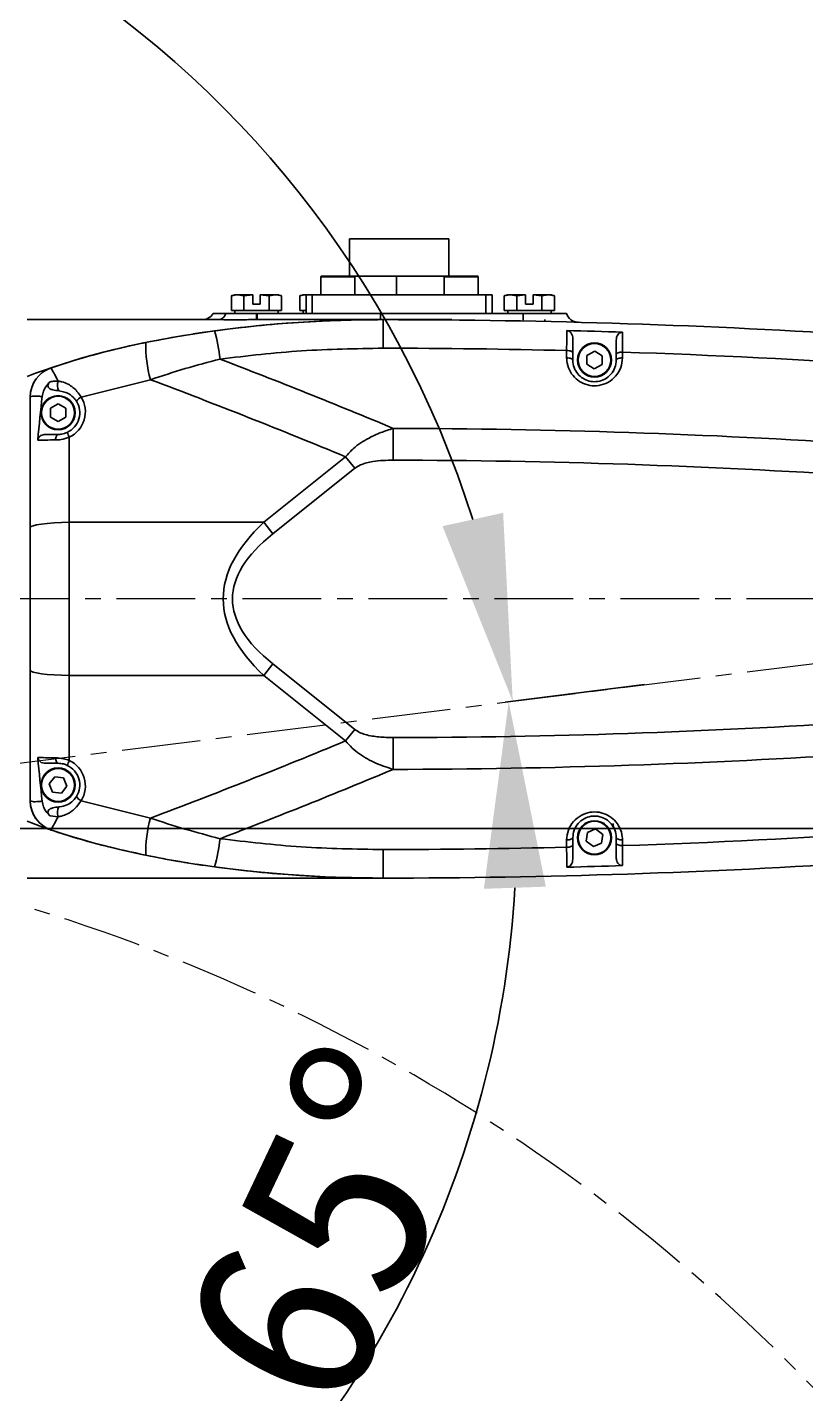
# Model space of a CAD drawing. Header units: inches. Extents: x 205 to 4949, y 179 to 2281.
# Drawn here: x 1208 to 1333.6, y 1562 to 1780.2 of the extents above; entities that cross this region are included whole.
import ezdxf

# ---------------------------------------------------------------- set-up
doc = ezdxf.new("R2010")
doc.units = ezdxf.units.IN
doc.header["$MEASUREMENT"] = 0
doc.linetypes.add('CENTERX2', pattern=[20.32, 12.7, -2.54, 2.54, -2.54])
doc.linetypes.add('SLD-实线', pattern=[0, 0])
for name, color, linetype in [('7标注层', 4, 'Continuous'), ('C1角度', 7, 'Continuous'), ('C3弧长', 7, 'Continuous'), ('C7线性', 7, 'Continuous'), ('SLD-0', 7, 'SLD-实线')]:
    doc.layers.add(name, color=color, linetype=linetype)
doc.styles.get("Standard").update_dxf_attribs({"font": ''})
doc.styles.get('Standard').set_extended_font_data('SimSun')
doc.dimstyles.new('ISO-25', dxfattribs={"dimtxt": 2.5, "dimasz": 2.5, "dimexe": 1.25, "dimexo": 0.625, "dimtad": 1, "dimtxsty": 'Standard', "dimcen": 2.5, "dimadec": 0, "dimazin": 0, "dimtfac": 1, "dimtmove": 0, "dimatfit": 3, "dimfxl": 1, "dimarcsym": 0})

# ---------------------------------------------------------------- blocks, each defined once
blk = doc.blocks.new('*D13')
at = {"layer": 'C1角度', "color": 0, "lineweight": -2}
blk.add_arc((1122.5, 1355.99), 119.46, 329.4267, 75.5733, dxfattribs=at)
at = {"layer": 'C1角度', "color": 0}
for points in [[(1152.89, 1476.65), (1151.63, 1466.72), (1122.5, 1475.45)], [(1221.4, 1298.29), (1229.3, 1292.17), (1206.97, 1271.52)]]:
    blk.add_solid(points, dxfattribs=at)
at = {"layer": 'Defpoints', "color": 0}
for p in [(1122.5, 1651), (1206.97, 1440.46), (1122.5, 1355.99), (1122.5, 1355.99), (1331.1, 1147.39)]:
    blk.add_point(p, dxfattribs=at)
at = {"layer": 'C1角度', "color": 0, "insert": (1248.66, 1445.52), "char_height": 2.5, "attachment_point": 1, "rotation": 291.3333}
blk.add_mtext('\\fSimSun|b1|i0|c134|p2;\\H12x;135%%d', dxfattribs=at)
blk = doc.blocks.new('*D14')
at = {"layer": 'C1角度', "color": 0, "lineweight": -2}
blk.add_arc((1122.5, 1651), 164.44, 312.6041, 356.6698, dxfattribs=at)
at = {"layer": 'C1角度', "color": 0}
for points in [[(1291.66, 1641.62), (1281.67, 1641.28), (1285.67, 1671.43)], [(1230.78, 1533.94), (1236.85, 1525.99), (1209.97, 1511.75)]]:
    blk.add_solid(points, dxfattribs=at)
at = {"layer": 'Defpoints', "color": 0}
for p in [(1418.01, 1688), (1122.5, 1651), (1122.5, 1651), (1255.2, 1553.89), (1280.92, 1398.82)]:
    blk.add_point(p, dxfattribs=at)
at = {"layer": 'C1角度', "color": 0, "insert": (1231.31, 1568.14), "char_height": 2.5, "attachment_point": 1, "rotation": 64.6369}
blk.add_mtext('\\fSimSun|b1|i0|c134|p2;\\H12x;65%%d', dxfattribs=at)
blk = doc.blocks.new('*D15')
at = {"layer": 'C7线性', "color": 0, "lineweight": -2}
for p, q in [((1811.52, 1718), (1811.52, 1748)), ((1418.63, 1688), (1812.77, 1688)), ((1811.52, 1651), (1811.52, 1688)), ((1123.12, 1651), (1812.77, 1651)), ((1811.52, 1621), (1811.52, 1591))]:
    blk.add_line(p, q, dxfattribs=at)
at = {"layer": 'C7线性', "color": 0}
for points in [[(1806.52, 1718), (1816.52, 1718), (1811.52, 1688)], [(1816.52, 1621), (1806.52, 1621), (1811.52, 1651)]]:
    blk.add_solid(points, dxfattribs=at)
at = {"layer": 'Defpoints', "color": 0}
for p in [(1418.01, 1688), (1811.52, 1688), (1122.5, 1651)]:
    blk.add_point(p, dxfattribs=at)
at = {"layer": 'C7线性', "color": 0, "insert": (1780.9, 1669.5), "char_height": 2.5, "attachment_point": 2, "rotation": 90}
blk.add_mtext('\\fSimSun|b1|i0|c134|p2;\\H12x;37', dxfattribs=at)
blk = doc.blocks.new('*D16')
at = {"layer": 'C7线性', "color": 0, "lineweight": -2}
for p, q in [((1122.5, 1651.63), (1122.5, 1980.45)), ((1152.5, 1979.2), (1388.01, 1979.2)), ((1418.01, 1688.63), (1418.01, 1980.45))]:
    blk.add_line(p, q, dxfattribs=at)
at = {"layer": 'C7线性', "color": 0}
for points in [[(1152.5, 1984.2), (1152.5, 1974.2), (1122.5, 1979.2)], [(1388.01, 1974.2), (1388.01, 1984.2), (1418.01, 1979.2)]]:
    blk.add_solid(points, dxfattribs=at)
at = {"layer": 'Defpoints', "color": 0}
for p in [(1418.01, 1979.2), (1418.01, 1688), (1122.5, 1651)]:
    blk.add_point(p, dxfattribs=at)
at = {"layer": 'C7线性', "color": 0, "insert": (1270.25, 2009.83), "char_height": 2.5, "attachment_point": 2}
blk.add_mtext('\\fSimSun|b1|i0|c134|p2;\\H12x;295.5', dxfattribs=at)
blk = doc.blocks.new('*D18')
at = {"layer": 'C7线性', "color": 0, "lineweight": -2}
for p, q in [((1123.12, 1651), (1812.77, 1651)), ((1811.52, 1385.99), (1811.52, 1621)), ((1123.12, 1355.99), (1812.77, 1355.99))]:
    blk.add_line(p, q, dxfattribs=at)
at = {"layer": 'C7线性', "color": 0}
for points in [[(1816.52, 1621), (1806.52, 1621), (1811.52, 1651)], [(1806.52, 1385.99), (1816.52, 1385.99), (1811.52, 1355.99)]]:
    blk.add_solid(points, dxfattribs=at)
at = {"layer": 'Defpoints', "color": 0}
for p in [(1122.5, 1651), (1811.52, 1651), (1122.5, 1355.99)]:
    blk.add_point(p, dxfattribs=at)
at = {"layer": 'C7线性', "color": 0, "insert": (1780.9, 1503.5), "char_height": 2.5, "attachment_point": 2, "rotation": 90}
blk.add_mtext('\\fSimSun|b1|i0|c134|p2;\\H12x;295', dxfattribs=at)
blk = doc.blocks.new('*D34')
at = {"layer": '7标注层', "color": 0, "lineweight": -2}
for p, q in [((1307.57, 1674.18), (1285.08, 1671.34)), ((856.25, 1593.74), (962.45, 1616.52))]:
    blk.add_line(p, q, dxfattribs=at)
blk.add_arc((1122.59, 1650.85), 165.03, 17.6155, 181.6725, dxfattribs=at)
at = {"layer": '7标注层', "color": 0}
for points in [[(1275, 1699.72), (1284.77, 1701.87), (1286.32, 1671.5)], [(952.67, 1645.44), (962.6, 1646.64), (961.23, 1616.25)]]:
    blk.add_solid(points, dxfattribs=at)
at = {"layer": 'Defpoints', "color": 0}
for p in [(1122.5, 1815.88), (1308.19, 1674.25), (1122.59, 1650.85), (855.64, 1593.61)]:
    blk.add_point(p, dxfattribs=at)
at = {"layer": '7标注层', "color": 0, "insert": (1092.33, 1828.96), "char_height": 2.5, "attachment_point": 5, "rotation": 9.644}
blk.add_mtext('{\\fSimSun|b1|i0|c134|p2;\\H12x;185%%d}', dxfattribs=at)

msp = doc.modelspace()

# ---------------------------------------------------------------- linework, layer by layer
at = {"color": 7, "linetype": 'Continuous', "lineweight": 25}
for p, q in [((1260.0037, 1746.0063), (1260.0037, 1740.006)), ((1260.0037, 1746.0063), (1276.0043, 1746.0063)), ((1276.0043, 1740.006), (1276.0043, 1746.0063)), ((1255.3535, 1739.906), (1255.3535, 1737.0059)), ((1260.8537, 1737.0059), (1260.8537, 1739.906)), ((1267.5517, 1740.006), (1267.5517, 1737.0059)), ((1275.2543, 1739.906), (1275.2543, 1737.0059)), ((1280.7545, 1737.0059), (1280.7545, 1739.906)), ((1241.503, 1737.0059), (1240.9615, 1736.8608)), ((1240.9615, 1736.8608), (1240.9615, 1734.5058)), ((1241.9719, 1737.0059), (1241.503, 1737.0059)), ((1241.9719, 1737.0059), (1242.9823, 1736.8608)), ((1244.4031, 1737.0059), (1241.9719, 1737.0059)), ((1242.9823, 1736.8608), (1244.4031, 1736.9923)), ((1242.9823, 1736.8608), (1242.9823, 1734.5058)), ((1244.4031, 1736.9923), (1244.4031, 1737.0059)), ((1244.4031, 1735.5059), (1244.4031, 1736.9923)), ((1248.0343, 1737.0059), (1245.6031, 1737.0059)), ((1245.6031, 1737.0059), (1245.6031, 1736.9923)), ((1245.6031, 1736.9923), (1245.6031, 1735.5059)), ((1245.6031, 1736.9923), (1247.0239, 1736.8608)), ((1247.0239, 1736.8608), (1248.0343, 1737.0059)), ((1247.0239, 1736.8608), (1247.0239, 1734.5058)), ((1248.5032, 1737.0059), (1248.0343, 1737.0059)), ((1249.0447, 1736.8608), (1248.5032, 1737.0059)), ((1249.0447, 1736.8608), (1249.0447, 1734.5058)), ((1252.5034, 1737.0059), (1251.9619, 1736.8608)), ((1251.9619, 1736.8608), (1251.9619, 1734.5058)), ((1252.9723, 1737.0059), (1252.5034, 1737.0059)), ((1253.0034, 1734.0058), (1253.0034, 1737.0059)), ((1253.0034, 1737.0059), (1254.0034, 1737.0059)), ((1254.0034, 1737.0059), (1254.0034, 1734.0058)), ((1254.0034, 1737.0059), (1282.0045, 1737.0059)), ((1282.0045, 1734.0058), (1282.0045, 1737.0059)), ((1282.0045, 1737.0059), (1283.0045, 1737.0059)), ((1283.0045, 1737.0059), (1283.0045, 1734.0058)), ((1285.5046, 1737.0059), (1284.9632, 1736.8608)), ((1284.9632, 1736.8608), (1284.9632, 1734.5058)), ((1285.9736, 1737.0059), (1285.5046, 1737.0059)), ((1285.9736, 1737.0059), (1286.984, 1736.8608)), ((1288.4048, 1737.0059), (1285.9736, 1737.0059)), ((1286.984, 1736.8608), (1288.4048, 1736.9923)), ((1286.984, 1736.8608), (1286.984, 1734.5058)), ((1288.4048, 1736.9923), (1288.4048, 1737.0059)), ((1288.4048, 1735.5059), (1288.4048, 1736.9923)), ((1292.036, 1737.0059), (1289.6048, 1737.0059)), ((1289.6048, 1737.0059), (1289.6048, 1736.9923)), ((1289.6048, 1736.9923), (1289.6048, 1735.5059)), ((1289.6048, 1736.9923), (1291.0256, 1736.8608)), ((1291.0256, 1736.8608), (1292.036, 1737.0059)), ((1291.0256, 1736.8608), (1291.0256, 1734.5058)), ((1292.5049, 1737.0059), (1292.036, 1737.0059)), ((1293.0464, 1736.8608), (1292.5049, 1737.0059)), ((1293.0464, 1736.8608), (1293.0464, 1734.5058)), ((1244.4031, 1735.5059), (1245.6031, 1735.5059)), ((1288.4048, 1735.5059), (1289.6048, 1735.5059)), ((1208.0017, 1733.0058), (1238.8425, 1733.0058)), ((1238.0028, 1734.0058), (1240.0645, 1734.0058)), ((1240.0645, 1734.0058), (1245.0031, 1734.0058)), ((1241.9719, 1734.5058), (1240.9615, 1734.5058)), ((1241.503, 1734.5058), (1241.503, 1734.0058)), ((1242.9823, 1734.5058), (1241.9719, 1734.5058)), ((1245.0031, 1734.5058), (1242.9823, 1734.5058)), ((1247.0239, 1734.5058), (1245.0031, 1734.5058)), ((1245.0031, 1734.0058), (1245.1337, 1734.0058)), ((1245.1337, 1733.0058), (1245.0042, 1733.0057)), ((1245.1337, 1733.0058), (1245.1337, 1734.0058)), ((1245.1337, 1734.0058), (1265.0039, 1734.0058)), ((1245.1337, 1733.0058), (1265.0039, 1733.0058)), ((1248.0343, 1734.5058), (1247.0239, 1734.5058)), ((1249.0447, 1734.5058), (1248.0343, 1734.5058)), ((1248.5032, 1734.0058), (1248.5032, 1734.5058)), ((1252.9723, 1734.5058), (1251.9619, 1734.5058)), ((1252.5034, 1734.5058), (1252.5034, 1734.0058)), ((1253.0034, 1734.5058), (1252.9723, 1734.5058)), ((1254.0034, 1734.0058), (1282.0045, 1734.0058)), ((1265.0039, 1734.0058), (1288.0047, 1734.0058)), ((1265.0039, 1734.0058), (1265.0039, 1733.0058)), ((1265.0039, 1733.0058), (1267.5517, 1733.0058)), ((1267.5517, 1733.0058), (1276.5043, 1733.0058)), ((1285.9736, 1734.5058), (1284.9632, 1734.5058)), ((1285.5046, 1734.5058), (1285.5046, 1734.0058)), ((1286.984, 1734.5058), (1285.9736, 1734.5058)), ((1289.0048, 1734.5058), (1286.984, 1734.5058)), ((1288.0047, 1734.0058), (1295.005, 1734.0058)), ((1291.0256, 1734.5058), (1289.0048, 1734.5058)), ((1292.036, 1734.5058), (1291.0256, 1734.5058)), ((1291.5049, 1732.7157), (1291.5049, 1733.0058)), ((1293.0464, 1734.5058), (1292.036, 1734.5058)), ((1292.5049, 1734.0058), (1292.5049, 1734.5058)), ((1298.2782, 1727.2498), (1298.2471, 1725.8151)), ((1299.5363, 1727.9403), (1298.2782, 1727.2498)), ((1300.7632, 1727.196), (1299.5363, 1727.9403)), ((1300.7321, 1725.7613), (1300.7632, 1727.196)), ((1298.2471, 1725.8151), (1299.4741, 1725.0708)), ((1299.4741, 1725.0708), (1300.7321, 1725.7613)), ((1212.9988, 1719.4403), (1211.7575, 1718.72)), ((1214.2431, 1718.7255), (1212.9988, 1719.4403)), ((1211.7575, 1718.72), (1211.7607, 1717.285)), ((1211.7607, 1717.285), (1213.005, 1716.5702)), ((1213.005, 1716.5702), (1214.2462, 1717.2904)), ((1214.2462, 1717.2904), (1214.2431, 1718.7255)), ((1212.4627, 1659.3328), (1211.5805, 1658.2009)), ((1213.884, 1659.1349), (1212.4627, 1659.3328)), ((1214.4232, 1657.805), (1213.884, 1659.1349)), ((1211.5805, 1658.2009), (1212.1198, 1656.871)), ((1212.1198, 1656.871), (1213.5411, 1656.673)), ((1213.5411, 1656.673), (1214.4232, 1657.805)), ((1298.3656, 1650.3748), (1298.1801, 1648.9518)), ((1299.6907, 1650.9256), (1298.3656, 1650.3748)), ((1300.8303, 1650.0535), (1299.6907, 1650.9256)), ((1300.6448, 1648.6304), (1300.8303, 1650.0535)), ((1298.1801, 1648.9518), (1299.3197, 1648.0796)), ((1299.3197, 1648.0796), (1300.6448, 1648.6304)), ((1265.0039, 1643.0024), (1208.0017, 1643.0024))]:
    msp.add_line(p, q, dxfattribs=at)
at = {"linetype": 'Continuous', "lineweight": 25}
for p, q in [((1260.8537, 1739.906), (1255.3535, 1739.906)), ((1255.4535, 1740.006), (1260.7537, 1740.006)), ((1260.7537, 1740.006), (1267.5517, 1740.006)), ((1267.5517, 1740.006), (1275.3543, 1740.006)), ((1280.7545, 1739.906), (1275.2543, 1739.906)), ((1275.3543, 1740.006), (1280.6545, 1740.006))]:
    msp.add_line(p, q, dxfattribs=at)
at = {"linetype": 'CENTERX2', "lineweight": 18}
for p, q in [((1122.4984, 1651.0027), (1418.0097, 1688.0041)), ((1418.0097, 1688.0041), (1122.4984, 1688.0041))]:
    msp.add_line(p, q, dxfattribs=at)
at = {"color": 7, "linetype": 'Continuous', "lineweight": 25}
for centre, radius in [((1299.5052, 1726.5055), 2.7501), ((1299.5052, 1726.5055), 2.6501), ((1213.0019, 1718.0052), 2.7501), ((1213.0019, 1718.0052), 2.6501), ((1213.0019, 1658.0029), 2.7501), ((1213.0019, 1658.0029), 2.6501), ((1299.5052, 1649.5026), 2.7501), ((1299.5052, 1649.5026), 2.6501)]:
    msp.add_circle(centre, radius, dxfattribs=at)
at = {"color": 3, "linetype": 'CENTERX2', "lineweight": 18}
for centre, radius, start, end in [((1122.4984, 1651.0027), 297.8187, 302.136948, 192.136948), ((1122.4984, 1355.9914), 295.0112, 315, 175)]:
    msp.add_arc(centre, radius, start, end, dxfattribs=at)
at = {"linetype": 'Continuous', "lineweight": 25}
for centre, start, end in [((1255.4535, 1739.906), 90, 180), ((1260.7537, 1739.906), 0, 90), ((1275.3543, 1739.906), 90, 180), ((1280.6545, 1739.906), 0, 90)]:
    msp.add_arc(centre, 0.1, start, end, dxfattribs=at)
at = {"color": 7, "linetype": 'Continuous', "lineweight": 25}
for centre, radius, start, end in [((1236.2707, 1735.0059), 2.0001, 270, 330), ((1238.7081, 1734.4166), 1.4172, 275.439654, 343.151572), ((1817.3719, 1734.1624), 572.3689, 180.015675, 180.115785), ((1256.8828, 1734.3659), 31.124, 357.093999, 359.337173), ((1296.9192, 1734.5857), 2.0001, 196.855153, 268.491688), ((1304.5054, 1724.2142), 2.0001, 155.380023, 167.91959), ((1304.5054, 1651.794), 2.0001, 180, 204.619977)]:
    msp.add_arc(centre, radius, start, end, dxfattribs=at)
for centre, start_param, end_param in [((1265.5841, 1703.0046), 1.57294039, 1.96599965), ((1265.5841, 1703.0046), 1.98282864, 2.3737771), ((1265.5841, 1673.0035), 3.9094082, 4.30560712), ((1265.5841, 1673.0035), 4.3249308, 4.71024492)]:
    msp.add_ellipse(centre, major_axis=(80.0389, 0), ratio=0.37483194, start_param=start_param, end_param=end_param, dxfattribs=at)
for points, knots in [([(1240.9615, 1736.8608), (1241.0033, 1736.8717), (1241.1286, 1736.9044), (1241.3384, 1736.949), (1241.5911, 1736.9869), (1241.8025, 1737.0039), (1241.9295, 1737.0054), (1241.9719, 1737.0059)], [0, 0, 0, 0, 0.12467658, 0.37414325, 0.62410187, 0.8746233, 1, 1, 1, 1]), ([(1248.0343, 1737.0059), (1248.1185, 1737.0041), (1248.2871, 1737.0003), (1248.5399, 1736.9701), (1248.7926, 1736.9248), (1248.9607, 1736.8822), (1249.0447, 1736.8608)], [0, 0, 0, 0, 0.24922739, 0.49880699, 0.74928834, 1, 1, 1, 1]), ([(1251.9619, 1736.8608), (1252.0037, 1736.8717), (1252.1291, 1736.9044), (1252.3388, 1736.949), (1252.5915, 1736.9869), (1252.8029, 1737.0039), (1252.93, 1737.0054), (1252.9723, 1737.0059)], [0, 0, 0, 0, 0.12467658, 0.37414325, 0.62410187, 0.8746233, 1, 1, 1, 1]), ([(1284.9632, 1736.8608), (1285.0049, 1736.8717), (1285.1303, 1736.9044), (1285.3401, 1736.949), (1285.5928, 1736.9869), (1285.8042, 1737.0039), (1285.9312, 1737.0054), (1285.9736, 1737.0059)], [0, 0, 0, 0, 0.12467658, 0.37414325, 0.62410187, 0.8746233, 1, 1, 1, 1]), ([(1292.036, 1737.0059), (1292.1202, 1737.0041), (1292.2888, 1737.0003), (1292.5416, 1736.9701), (1292.7943, 1736.9248), (1292.9623, 1736.8822), (1293.0464, 1736.8608)], [0, 0, 0, 0, 0.24922739, 0.49880699, 0.74928834, 1, 1, 1, 1]), ([(1245.0042, 1733.0057), (1244.7013, 1733.0052), (1243.421, 1733.0029), (1241.1706, 1732.996), (1239.6191, 1733.0025), (1238.8425, 1733.0058)], [0, 0, 0, 0, 0.134081414, 0.566552938, 1, 1, 1, 1])]:
    msp.add_open_spline(points, degree=3, knots=knots, dxfattribs=at)
at = {"color": 1, "linetype": 'Continuous', "lineweight": 25}
for points, knots in [([(1301.77, 1723.8369), (1301.767, 1723.8344), (1301.6437, 1723.7297), (1301.5256, 1723.6193), (1301.4103, 1723.5115)], [0, 0, 0, 0, 0.02382672, 1, 1, 1, 1]), ([(1300.9588, 1723.3231), (1301.1022, 1723.3938), (1301.2489, 1723.4662), (1301.3867, 1723.5541), (1301.3899, 1723.5561)], [0, 0, 0, 0, 0.97689586, 1, 1, 1, 1])]:
    msp.add_open_spline(points, degree=3, knots=knots, dxfattribs=at)
at = {"layer": 'C3弧长', "color": 1}
msp.add_arc((1122.4984, 1355.9914), 592.83, 315, 175, dxfattribs=at)
at = {"layer": 'SLD-0', "linetype": 'Continuous', "lineweight": 25}
for p, q in [((1295.0135, 1726.8475), (1295.0135, 1728.0263)), ((1296.005, 1727.6844), (1296.005, 1726.5055)), ((1303.0053, 1726.5055), (1303.0053, 1727.4267)), ((1304.0164, 1727.7685), (1304.0164, 1726.8474)), ((1227.8876, 1723.3316), (1216.7081, 1720.5315)), ((1208.5017, 1720.52), (1208.5105, 1720.552)), ((1208.5017, 1699.4834), (1208.5017, 1720.52)), ((1213.6298, 1721.4486), (1213.1364, 1721.5308)), ((1267.0479, 1715.4888), (1267.0391, 1710.3583)), ((1210.9933, 1714.5051), (1213.0019, 1714.5051)), ((1214.8108, 1714.0528), (1214.8108, 1700.3474)), ((1246.178, 1700.3474), (1259.3649, 1710.8969)), ((1259.3649, 1710.8969), (1260.8461, 1709.0454)), ((1260.8461, 1709.0454), (1247.6592, 1698.4959)), ((1214.8108, 1700.3474), (1246.178, 1700.3474)), ((1246.178, 1700.3474), (1247.6592, 1698.4959)), ((1208.5017, 1676.5248), (1208.5017, 1699.4834)), ((1208.5017, 1655.4881), (1208.5017, 1676.5248)), ((1246.178, 1675.6607), (1247.6592, 1677.5122)), ((1247.6592, 1677.5122), (1260.8461, 1666.9628)), ((1246.178, 1675.6607), (1214.8108, 1675.6607)), ((1214.8108, 1675.6607), (1214.8108, 1661.9553)), ((1259.3649, 1665.1113), (1246.178, 1675.6607)), ((1259.3649, 1665.1113), (1260.8461, 1666.9628)), ((1267.0479, 1660.5194), (1267.0391, 1665.6499)), ((1213.0019, 1661.5031), (1210.9933, 1661.5031)), ((1208.5017, 1655.4881), (1208.5105, 1655.4561)), ((1213.1364, 1654.4774), (1213.6298, 1654.5596)), ((1216.7081, 1655.4766), (1227.8876, 1652.6765)), ((1213.0306, 1652.9003), (1211.7261, 1653.0234)), ((1211.8992, 1650.7517), (1211.8966, 1650.7526)), ((1265.4125, 1643.0024), (1265.4109, 1647.6085)), ((1295.0135, 1647.9819), (1295.0135, 1649.1607)), ((1296.005, 1649.5026), (1296.005, 1648.3238)), ((1303.0053, 1648.5815), (1303.0053, 1649.5026)), ((1304.0164, 1649.1608), (1304.0164, 1648.2396))]:
    msp.add_line(p, q, dxfattribs=at)
at = {"layer": 'SLD-0', "linetype": 'Continuous', "lineweight": 25, "flags": 128}
for points in [[(1295.0135, 1728.0263), (1295.2074, 1728.0192), (1295.3936, 1727.9994), (1295.565, 1727.9677), (1295.7151, 1727.9251), (1295.8383, 1727.8734), (1295.9297, 1727.8145), (1295.986, 1727.7507), (1296.005, 1727.6844)], [(1295.0135, 1726.8475), (1295.2074, 1726.8404), (1295.3936, 1726.8206), (1295.565, 1726.7888), (1295.7151, 1726.7463), (1295.8383, 1726.6946), (1295.9297, 1726.6357), (1295.986, 1726.5719), (1296.005, 1726.5055)], [(1304.0164, 1727.7685), (1303.8198, 1727.7626), (1303.6303, 1727.7436), (1303.4555, 1727.7122), (1303.3021, 1727.6697), (1303.1762, 1727.6178), (1303.0825, 1727.5584), (1303.0248, 1727.4938), (1303.0053, 1727.4267)], [(1304.0164, 1726.8474), (1303.8198, 1726.8415), (1303.6303, 1726.8225), (1303.4555, 1726.7911), (1303.3021, 1726.7486), (1303.1762, 1726.6966), (1303.0825, 1726.6372), (1303.0248, 1726.5727), (1303.0053, 1726.5055)], [(1212.5852, 1713.6178), (1212.6007, 1713.796), (1212.6294, 1713.9646), (1212.6705, 1714.1179), (1212.7226, 1714.251), (1212.7839, 1714.3593), (1212.8524, 1714.4394), (1212.9259, 1714.4885), (1213.0019, 1714.5051)], [(1208.5017, 1699.4834), (1208.6199, 1699.6422), (1208.9703, 1699.7957), (1209.5413, 1699.9387), (1210.3134, 1700.0662), (1211.2607, 1700.1741), (1212.3512, 1700.2587), (1213.548, 1700.3171), (1214.8108, 1700.3474)], [(1208.5017, 1676.5248), (1208.6199, 1676.3659), (1208.9703, 1676.2124), (1209.5413, 1676.0695), (1210.3134, 1675.9419), (1211.2607, 1675.834), (1212.3512, 1675.7494), (1213.548, 1675.691), (1214.8108, 1675.6607)], [(1212.5852, 1662.3903), (1212.6007, 1662.2121), (1212.6294, 1662.0436), (1212.6705, 1661.8902), (1212.7226, 1661.7572), (1212.7839, 1661.6488), (1212.8524, 1661.5687), (1212.9259, 1661.5196), (1213.0019, 1661.5031)], [(1295.0135, 1649.1607), (1295.2074, 1649.1677), (1295.3936, 1649.1875), (1295.565, 1649.2193), (1295.7151, 1649.2619), (1295.8383, 1649.3135), (1295.9297, 1649.3724), (1295.986, 1649.4363), (1296.005, 1649.5026)], [(1295.0135, 1647.9819), (1295.2074, 1647.9889), (1295.3936, 1648.0087), (1295.565, 1648.0405), (1295.7151, 1648.083), (1295.8383, 1648.1347), (1295.9297, 1648.1936), (1295.986, 1648.2574), (1296.005, 1648.3238)], [(1304.0164, 1649.1608), (1303.8198, 1649.1667), (1303.6303, 1649.1857), (1303.4555, 1649.217), (1303.3021, 1649.2595), (1303.1762, 1649.3115), (1303.0825, 1649.3709), (1303.0248, 1649.4354), (1303.0053, 1649.5026)], [(1304.0164, 1648.2396), (1303.8198, 1648.2455), (1303.6303, 1648.2645), (1303.4555, 1648.2959), (1303.3021, 1648.3384), (1303.1762, 1648.3904), (1303.0825, 1648.4498), (1303.0248, 1648.5143), (1303.0053, 1648.5815)]]:
    msp.add_lwpolyline(points, dxfattribs=at)
at = {"layer": 'SLD-0', "linetype": 'Continuous', "lineweight": 25}
for centre, radius, start, end in [((-1078.1163, 1727.421), 2343.5354, 0.0239268, 0.1365373), ((1265.0039, 522.5097), 1210.4961, 82.5209933, 89.9806604), ((1215.2063, 1724.3081), 24.0284, 5.608168, 16.664619), ((1265.0039, 522.5097), 1209.1103, 88.1502993, 88.5772542), ((1247.1969, 1728.6741), 20.0347, 178.137534, 195.465534), ((1265.0039, 522.5097), 1205.89, 88.573996, 89.9802801), ((1265.0039, 522.5097), 1205.89, 83.976548, 88.1460627), ((1213.5019, 1720.52), 5.0002, 108.72663, 180), ((1213.5043, 1720.5276), 4.9938, 108.74815, 179.719576), ((1214.7388, 1722.4303), 1.8376, 158.362912, 209.30854), ((1213.0019, 1718.0052), 3.5001, 295.080956, 32.272811), ((1212.9031, 1718.1286), 4.5002, 295.080956, 32.272811), ((1217.4013, 1718.9912), 1.6891, 114.22928, 148.485297), ((1265.0039, 522.5097), 1192.9808, 82.5990413, 89.9018294), ((1219.5591, 1716.4852), 5.3351, 198.016249, 207.124225), ((1265.0039, 522.5097), 1187.8503, 82.5990413, 89.9018294), ((1265.0039, 2853.4984), 1187.8503, 270.0981706, 277.4009587), ((1265.0039, 2853.4984), 1192.9808, 270.0981706, 277.4009587), ((1219.5591, 1659.523), 5.3351, 152.875775, 161.983751), ((1213.0019, 1658.0029), 3.5001, 327.727189, 64.919044), ((1212.9031, 1657.8795), 4.5002, 327.727189, 64.919044), ((1217.4013, 1657.017), 1.6891, 211.514703, 245.77072), ((1213.5019, 1655.4881), 5.0002, 180, 251.27337), ((1213.5043, 1655.4805), 4.9938, 180.280424, 251.25185), ((1214.7388, 1653.5778), 1.8376, 150.69146, 201.637088), ((1265.0039, 2853.4984), 1205.89, 271.8539373, 276.023452), ((1247.1969, 1647.3341), 20.0347, 164.534466, 181.862466), ((1265.0039, 2853.4984), 1210.4961, 270.0193396, 277.4790067), ((1215.2063, 1651.7), 24.0284, 343.335381, 354.391832), ((1265.0039, 2853.4984), 1205.89, 270.0193396, 271.426004), ((1265.0039, 2853.4984), 1209.1103, 271.4227458, 271.8497007)]:
    msp.add_arc(centre, radius, start, end, dxfattribs=at)
for centre, major_axis, ratio, start_param, end_param in [((997.3344, 857.0965), (-601.8654, 752.3318), 0.89809036, 5.26169691, 5.29785149), ((1215.502, 1681.5852), (0, 56.438), 0.12403473, 0.80701804, 0.9681567), ((1215.502, 1713.505), (7.0003, 0), 0.01771925, 2.00057176, 2.53895303), ((1215.502, 1688.0041), (0, 100.0038), 0.00696526, 1.44705219, 1.69454047), ((2095.3989, 1688.0041), (855.7645, 0), 0.11685902, 3.01784851, 3.26533679), ((2095.3989, 1688.0041), (854.2719, 0), 0.09950372, 3.01784851, 3.26533679), ((997.3344, 2518.9116), (601.8654, 752.3318), 0.89809036, 4.12692648, 4.16308105), ((1215.502, 1662.5031), (7.0003, 0), 0.01771925, 3.74423228, 4.28261355), ((1215.502, 1694.4229), (0, 56.438), 0.12403473, 2.17343595, 2.33457461)]:
    msp.add_ellipse(centre, major_axis=major_axis, ratio=ratio, start_param=start_param, end_param=end_param, dxfattribs=at)
for points, knots in [([(1238.2254, 1731.1987), (1240.4721, 1731.4807), (1244.9685, 1732.045), (1251.7582, 1732.5869), (1258.5755, 1732.9378), (1263.1326, 1732.9831), (1265.4125, 1733.0057)], [0, 0, 0, 0, 0.24920753, 0.49875077, 0.74923163, 1, 1, 1, 1]), ([(1227.1727, 1729.3252), (1229.0022, 1729.6826), (1232.6687, 1730.3988), (1236.3706, 1730.9317), (1238.2254, 1731.1987)], [0, 0, 0, 0, 0.49895749, 1, 1, 1, 1]), ([(1295.0135, 1728.0263), (1295.0161, 1728.7478), (1295.0205, 1729.9928), (1295.0236, 1730.8759), (1295.0249, 1731.2473)], [0, 0, 0, 0, 0.57953497, 1, 1, 1, 1]), ([(1295.0249, 1731.2473), (1295.1209, 1731.2347), (1295.3127, 1731.2094), (1295.5677, 1731.0483), (1295.8004, 1730.7862), (1295.9729, 1730.4026), (1295.9942, 1730.0941), (1296.005, 1729.9366)], [0, 0, 0, 0, 0.15948077, 0.31850165, 0.4882956, 0.73857543, 1, 1, 1, 1]), ([(1303.0053, 1729.6793), (1303.0177, 1729.8483), (1303.0408, 1730.1622), (1303.228, 1730.5593), (1303.4771, 1730.8229), (1303.7522, 1730.9713), (1303.9413, 1730.984), (1304.0312, 1730.99)], [0, 0, 0, 0, 0.27316243, 0.50724214, 0.69533558, 0.85496266, 1, 1, 1, 1]), ([(1304.0312, 1730.99), (1304.0304, 1730.8131), (1304.0288, 1730.4566), (1304.0255, 1729.7472), (1304.0215, 1728.8643), (1304.0181, 1728.1373), (1304.0164, 1727.7685)], [0, 0, 0, 0, 0.20843619, 0.42001198, 0.70586149, 1, 1, 1, 1]), ([(1211.8992, 1725.2564), (1214.1215, 1725.9613), (1218.5737, 1727.3736), (1223.7042, 1728.5994), (1226.582, 1729.2016), (1227.1727, 1729.3252)], [0, 0, 0, 0, 0.44196666, 0.88544136, 1, 1, 1, 1]), ([(1265.4189, 1728.3997), (1261.0303, 1728.3288), (1252.2321, 1728.1867), (1243.4974, 1727.1672), (1239.1196, 1726.6563)], [0, 0, 0, 0, 0.49880826, 1, 1, 1, 1]), ([(1296.005, 1729.9366), (1296.005, 1729.7734), (1296.005, 1729.1267), (1296.005, 1728.3014), (1296.005, 1727.6844)], [0, 0, 0, 0, 0.25233206, 1, 1, 1, 1]), ([(1303.0053, 1727.4267), (1303.0053, 1728.0439), (1303.0053, 1728.8693), (1303.0053, 1729.5162), (1303.0053, 1729.6793)], [0, 0, 0, 0, 0.74771481, 1, 1, 1, 1]), ([(1239.1196, 1726.6563), (1237.2389, 1726.1575), (1233.4663, 1725.1569), (1229.7509, 1723.9413), (1227.8876, 1723.3316)], [0, 0, 0, 0, 0.49849978, 1, 1, 1, 1]), ([(1239.1196, 1726.6563), (1243.7954, 1724.8477), (1253.1482, 1721.2302), (1262.4143, 1717.4027), (1267.0479, 1715.4888)], [0, 0, 0, 0, 0.49994362, 1, 1, 1, 1]), ([(1304.0164, 1726.8474), (1303.9615, 1726.3149), (1303.8517, 1725.2495), (1302.9919, 1723.8457), (1301.742, 1722.8288), (1300.2548, 1722.3223), (1298.7509, 1722.3332), (1297.3699, 1722.8054), (1296.2087, 1723.6801), (1295.3684, 1724.8991), (1295.0411, 1726.0215), (1295.0189, 1726.6856), (1295.0135, 1726.8475)], [0, 0, 0, 0, 0.1164832, 0.23308298, 0.34615316, 0.45239649, 0.5527072, 0.65055471, 0.74995592, 0.85408788, 0.96444598, 1, 1, 1, 1]), ([(1296.005, 1726.5055), (1296.0092, 1726.3797), (1296.0264, 1725.8642), (1296.2789, 1724.9951), (1296.9297, 1724.047), (1297.832, 1723.3643), (1298.9088, 1722.9945), (1300.0837, 1722.9861), (1301.2436, 1723.3835), (1302.2139, 1724.1772), (1302.8782, 1725.267), (1302.9628, 1726.0919), (1303.0053, 1726.5055)], [0, 0, 0, 0, 0.03616982, 0.14814352, 0.25286875, 0.35167873, 0.44797547, 0.54632895, 0.6510392, 0.76381488, 0.881555, 1, 1, 1, 1]), ([(1211.8992, 1725.2564), (1211.9176, 1725.1959), (1211.9533, 1725.0778), (1212.3734, 1724.2913), (1212.8158, 1723.4948), (1213.0306, 1723.1079)], [0, 0, 0, 0, 0.351600671, 0.685030364, 1, 1, 1, 1]), ([(1211.7261, 1722.9847), (1211.4732, 1722.7357), (1211.0346, 1722.3036), (1210.6107, 1721.4746), (1210.5038, 1720.92), (1210.4462, 1720.6208)], [0, 0, 0, 0, 0.38535863, 0.66839237, 1, 1, 1, 1]), ([(1213.1364, 1721.5308), (1212.8058, 1721.5708), (1212.3085, 1721.6309), (1211.7563, 1721.8071), (1211.5112, 1721.9938), (1211.3962, 1722.1623), (1211.3597, 1722.3501), (1211.3916, 1722.5518), (1211.5056, 1722.778), (1211.6467, 1722.9103), (1211.7261, 1722.9847)], [0, 0, 0, 0, 0.35169917, 0.52894134, 0.6007251, 0.67314383, 0.73884864, 0.79727868, 0.88588232, 1, 1, 1, 1]), ([(1211.7261, 1722.9847), (1211.9629, 1723.0287), (1212.3876, 1723.1076), (1212.8334, 1723.1078), (1213.0306, 1723.1079)], [0, 0, 0, 0, 0.55762322, 1, 1, 1, 1]), ([(1213.0306, 1723.1079), (1213.2137, 1723.0788), (1213.7815, 1722.9886), (1214.8471, 1722.5473), (1215.9376, 1721.7008), (1216.4993, 1720.8484), (1216.7081, 1720.5315)], [0, 0, 0, 0, 0.12143203, 0.37662946, 0.76828426, 1, 1, 1, 1]), ([(1208.5105, 1720.552), (1208.6083, 1720.6046), (1208.7988, 1720.707), (1209.6173, 1720.6939), (1210.2495, 1720.6382), (1210.4462, 1720.6208)], [0, 0, 0, 0, 0.4208829, 0.81986054, 1, 1, 1, 1]), ([(1215.9613, 1719.8741), (1215.8082, 1720.0823), (1215.3818, 1720.6622), (1214.5742, 1721.2028), (1213.9021, 1721.3777), (1213.6298, 1721.4486)], [0, 0, 0, 0, 0.249963582, 0.696080247, 1, 1, 1, 1]), ([(1259.3649, 1710.8969), (1259.7682, 1711.3527), (1260.5081, 1712.1889), (1261.8174, 1713.1656), (1263.2927, 1714.0456), (1265.0406, 1714.8449), (1266.3764, 1715.2734), (1267.0479, 1715.4888)], [0, 0, 0, 0, 0.1999565, 0.36684364, 0.53613848, 0.76680035, 1, 1, 1, 1]), ([(1209.7349, 1713.5753), (1209.7539, 1713.6738), (1209.792, 1713.8705), (1209.9742, 1714.1249), (1210.2355, 1714.3309), (1210.5855, 1714.4771), (1210.8521, 1714.4954), (1210.9933, 1714.5051)], [0, 0, 0, 0, 0.17407145, 0.34762219, 0.5339169, 0.75319464, 1, 1, 1, 1]), ([(1214.8108, 1714.0528), (1214.3755, 1713.909), (1213.6244, 1713.6609), (1212.8929, 1713.6305), (1212.5852, 1713.6178)], [0, 0, 0, 0, 0.57943347, 1, 1, 1, 1]), ([(1213.0019, 1714.5051), (1213.2061, 1714.5128), (1213.6862, 1714.5311), (1214.1939, 1714.7242), (1214.4856, 1714.8351)], [0, 0, 0, 0, 0.42538209, 1, 1, 1, 1]), ([(1267.0391, 1710.3583), (1266.4933, 1710.3507), (1265.3987, 1710.3355), (1263.9632, 1710.188), (1262.7482, 1709.9356), (1261.7377, 1709.6249), (1261.145, 1709.2397), (1260.8461, 1709.0454)], [0, 0, 0, 0, 0.254757768, 0.510954358, 0.671613948, 0.834347336, 1, 1, 1, 1]), ([(1267.0479, 1660.5194), (1266.11, 1660.8284), (1264.2124, 1661.4537), (1262.0031, 1662.6776), (1260.3863, 1663.9386), (1259.7076, 1664.7177), (1259.3649, 1665.1113)], [0, 0, 0, 0, 0.32635206, 0.66023441, 0.82839948, 1, 1, 1, 1]), ([(1260.8461, 1666.9628), (1261.1032, 1666.7912), (1261.6289, 1666.4403), (1262.9423, 1665.9941), (1264.76, 1665.6921), (1266.2734, 1665.6641), (1267.0391, 1665.6499)], [0, 0, 0, 0, 0.14374178, 0.29389369, 0.64273278, 1, 1, 1, 1]), ([(1210.9933, 1661.5031), (1210.8238, 1661.5169), (1210.5151, 1661.542), (1210.1308, 1661.7393), (1209.8691, 1662.0037), (1209.7573, 1662.2515), (1209.739, 1662.3991), (1209.7349, 1662.4328)], [0, 0, 0, 0, 0.295948689, 0.538811091, 0.739105901, 0.940513149, 1, 1, 1, 1]), ([(1212.5852, 1662.3903), (1213.0181, 1662.366), (1213.7575, 1662.3245), (1214.5021, 1662.0635), (1214.8108, 1661.9553)], [0, 0, 0, 0, 0.58544694, 1, 1, 1, 1]), ([(1214.4856, 1661.173), (1214.2792, 1661.2566), (1213.7774, 1661.4598), (1213.2893, 1661.487), (1213.0019, 1661.5031)], [0, 0, 0, 0, 0.41123672, 1, 1, 1, 1]), ([(1267.0479, 1660.5194), (1262.4154, 1658.6058), (1253.1492, 1654.7783), (1243.7965, 1651.1608), (1239.1196, 1649.3519)], [0, 0, 0, 0, 0.49994381, 1, 1, 1, 1]), ([(1213.6298, 1654.5596), (1213.8648, 1654.6185), (1214.435, 1654.7615), (1215.2595, 1655.2365), (1215.7288, 1655.8367), (1215.9613, 1656.134)], [0, 0, 0, 0, 0.26141517, 0.63407722, 1, 1, 1, 1]), ([(1208.5105, 1655.4561), (1208.6083, 1655.4035), (1208.7988, 1655.3012), (1209.6173, 1655.3143), (1210.2495, 1655.37), (1210.4462, 1655.3873)], [0, 0, 0, 0, 0.4208829, 0.81986054, 1, 1, 1, 1]), ([(1210.4462, 1655.3873), (1210.504, 1655.0882), (1210.6277, 1654.448), (1211.0876, 1653.6287), (1211.5328, 1653.2067), (1211.7261, 1653.0234)], [0, 0, 0, 0, 0.33159783, 0.70972869, 1, 1, 1, 1]), ([(1211.7261, 1653.0234), (1211.6467, 1653.0979), (1211.5056, 1653.2302), (1211.3916, 1653.4564), (1211.3597, 1653.658), (1211.3962, 1653.8459), (1211.5112, 1654.0143), (1211.7563, 1654.201), (1212.3085, 1654.3773), (1212.8058, 1654.4374), (1213.1364, 1654.4774)], [0, 0, 0, 0, 0.11411768, 0.20272132, 0.26115136, 0.32685617, 0.3992749, 0.47105866, 0.64830083, 1, 1, 1, 1]), ([(1216.7081, 1655.4766), (1216.3941, 1655.024), (1215.778, 1654.136), (1214.6542, 1653.3748), (1213.7272, 1653.0105), (1213.2137, 1652.9292), (1213.0306, 1652.9003)], [0, 0, 0, 0, 0.33618478, 0.65951533, 0.87857922, 1, 1, 1, 1]), ([(1211.8992, 1650.7517), (1211.9176, 1650.8123), (1211.9533, 1650.9303), (1212.3734, 1651.7168), (1212.8158, 1652.5133), (1213.0306, 1652.9003)], [0, 0, 0, 0, 0.35160067, 0.68503036, 1, 1, 1, 1]), ([(1227.8876, 1652.6765), (1229.7394, 1652.0705), (1233.4547, 1650.8547), (1237.2274, 1649.8538), (1239.1196, 1649.3519)], [0, 0, 0, 0, 0.4984359, 1, 1, 1, 1]), ([(1295.0135, 1649.1607), (1295.0679, 1649.6911), (1295.1768, 1650.7525), (1296.0316, 1652.1541), (1297.2739, 1653.1701), (1298.7492, 1653.6803), (1300.2442, 1653.68), (1301.6257, 1653.2208), (1302.7965, 1652.3546), (1303.6498, 1651.1361), (1303.9873, 1650.003), (1304.0106, 1649.3286), (1304.0164, 1649.1608)], [0, 0, 0, 0, 0.11594953, 0.23203674, 0.34413702, 0.44932167, 0.54899152, 0.64682411, 0.7467769, 0.85181798, 0.96311859, 1, 1, 1, 1]), ([(1303.0053, 1649.5026), (1303.0008, 1649.6331), (1302.9827, 1650.1569), (1302.7222, 1651.0345), (1302.0613, 1651.9819), (1301.1519, 1652.6577), (1300.0751, 1653.0174), (1298.9073, 1653.0178), (1297.7561, 1652.6177), (1296.7912, 1651.8245), (1296.1308, 1650.7357), (1296.0471, 1649.9146), (1296.005, 1649.5026)], [0, 0, 0, 0, 0.037526951, 0.150556865, 0.25636972, 0.355907289, 0.452308526, 0.550035262, 0.653562278, 0.765142904, 0.882170151, 1, 1, 1, 1]), ([(1227.1727, 1646.6829), (1224.8975, 1647.1812), (1220.3408, 1648.179), (1215.2671, 1649.6318), (1212.4742, 1650.5605), (1211.8992, 1650.7517)], [0, 0, 0, 0, 0.44195127, 0.88511937, 1, 1, 1, 1]), ([(1239.1196, 1649.3519), (1243.4746, 1648.8432), (1252.2065, 1647.8232), (1261.002, 1647.6802), (1265.4109, 1647.6085)], [0, 0, 0, 0, 0.49874113, 1, 1, 1, 1]), ([(1295.0249, 1644.7609), (1295.0236, 1645.1322), (1295.0205, 1646.0154), (1295.0161, 1647.2604), (1295.0135, 1647.9819)], [0, 0, 0, 0, 0.42046503, 1, 1, 1, 1]), ([(1296.005, 1648.3238), (1296.005, 1647.7067), (1296.005, 1646.8814), (1296.005, 1646.2348), (1296.005, 1646.0716)], [0, 0, 0, 0, 0.747667936, 1, 1, 1, 1]), ([(1303.0053, 1646.3288), (1303.0053, 1646.492), (1303.0053, 1647.1388), (1303.0053, 1647.9643), (1303.0053, 1648.5815)], [0, 0, 0, 0, 0.25228519, 1, 1, 1, 1]), ([(1304.0164, 1648.2396), (1304.0181, 1647.8812), (1304.0214, 1647.1538), (1304.0255, 1646.2727), (1304.0288, 1645.5546), (1304.0304, 1645.1978), (1304.0312, 1645.0181)], [0, 0, 0, 0, 0.28584998, 0.57998802, 0.78842435, 1, 1, 1, 1]), ([(1238.2254, 1644.8094), (1236.3782, 1645.0753), (1232.6763, 1645.6081), (1229.0097, 1646.3242), (1227.1727, 1646.6829)], [0, 0, 0, 0, 0.49900047, 1, 1, 1, 1]), ([(1296.005, 1646.0716), (1295.9926, 1645.9026), (1295.9695, 1645.5888), (1295.7824, 1645.1917), (1295.5332, 1644.9279), (1295.2719, 1644.7875), (1295.0992, 1644.7689), (1295.0249, 1644.7609)], [0, 0, 0, 0, 0.28003697, 0.51998484, 0.71280421, 0.87645081, 1, 1, 1, 1]), ([(1304.0312, 1645.0181), (1303.936, 1645.025), (1303.7458, 1645.0388), (1303.4865, 1645.1822), (1303.247, 1645.4243), (1303.0462, 1645.8147), (1303.02, 1646.1443), (1303.0053, 1646.3288)], [0, 0, 0, 0, 0.15337745, 0.30639182, 0.46790372, 0.70215213, 1, 1, 1, 1]), ([(1265.4125, 1643.0024), (1263.1463, 1643.0248), (1258.6114, 1643.0696), (1251.8082, 1643.418), (1245.0046, 1643.959), (1240.4861, 1644.5258), (1238.2254, 1644.8094)], [0, 0, 0, 0, 0.24926197, 0.49880359, 0.74923818, 1, 1, 1, 1])]:
    msp.add_open_spline(points, degree=3, knots=knots, dxfattribs=at)

# ---------------------------------------------------------------- dimensions: what is measured, and where the dimension line sits
at = {"layer": '7标注层', "color": 7}
dim = msp.add_angular_dim_3p(base=(1122.4984, 1815.8837), center=(1122.5915, 1650.8546), p1=(855.636, 1593.6123), p2=(1308.1929, 1674.2537), text='{\\fSimSun|b1|i0|c134|p2;\\H12x;<>}', dimstyle='ISO-25', override={"dimasz": 30, "dimtxsty": 'Standard'}, dxfattribs=at)
dim.commit()
dim.dimension.update_dxf_attribs({"geometry": '*D34', "text_midpoint": (1092.3273, 1828.9557)})
at = {"layer": 'C1角度'}
for base, line1, line2, picture, middle in [((1255.2048, 1553.8892), ((1280.9216, 1398.816), (1122.4984, 1651.0027)), ((1418.0097, 1688.0041), (1122.4984, 1651.0027)), '*D14', (1271.0924, 1580.5624)), ((1206.9699, 1440.4629), ((1331.1029, 1147.387), (1122.4984, 1355.9914)), ((1122.4984, 1651.0027), (1122.4984, 1355.9914)), '*D13', (1233.7737, 1399.4503))]:
    dim = msp.add_angular_dim_2l(base=base, line1=line1, line2=line2, text='\\fSimSun|b1|i0|c134|p2;\\H12x;<>', dimstyle='ISO-25', override={"dimasz": 30, "dimtxsty": 'Standard'}, dxfattribs=at)
    dim.commit()
    dim.dimension.update_dxf_attribs({"geometry": picture, "text_midpoint": middle, "dimtype": 162})
at = {"layer": 'C7线性'}
dim = msp.add_linear_dim(base=(1418.0097, 1979.2022), p1=(1122.4984, 1651.0027), p2=(1418.0097, 1688.0041), text='\\fSimSun|b1|i0|c134|p2;\\H12x;295.5', dimstyle='ISO-25', override={"dimasz": 30, "dimtxsty": 'Standard'}, dxfattribs=at)
dim.commit()
dim.dimension.update_dxf_attribs({"geometry": '*D16', "text_midpoint": (1270.2541, 1979.2022), "dimtype": 160})
for base, p1, p2, text, picture, middle in [((1811.5247, 1688.0041), (1122.4984, 1651.0027), (1418.0097, 1688.0041), '\\fSimSun|b1|i0|c134|p2;\\H12x;37', '*D15', (1811.5247, 1669.5034)), ((1811.5247, 1651.0027), (1122.4984, 1355.9914), (1122.4984, 1651.0027), '\\fSimSun|b1|i0|c134|p2;\\H12x;295', '*D18', (1811.5247, 1503.4971))]:
    dim = msp.add_linear_dim(base=base, p1=p1, p2=p2, angle=90, text=text, dimstyle='ISO-25', override={"dimasz": 30, "dimtxsty": 'Standard'}, dxfattribs=at)
    dim.commit()
    dim.dimension.update_dxf_attribs({"geometry": picture, "text_midpoint": middle, "dimtype": 160})

doc.saveas('drawing.dxf')
